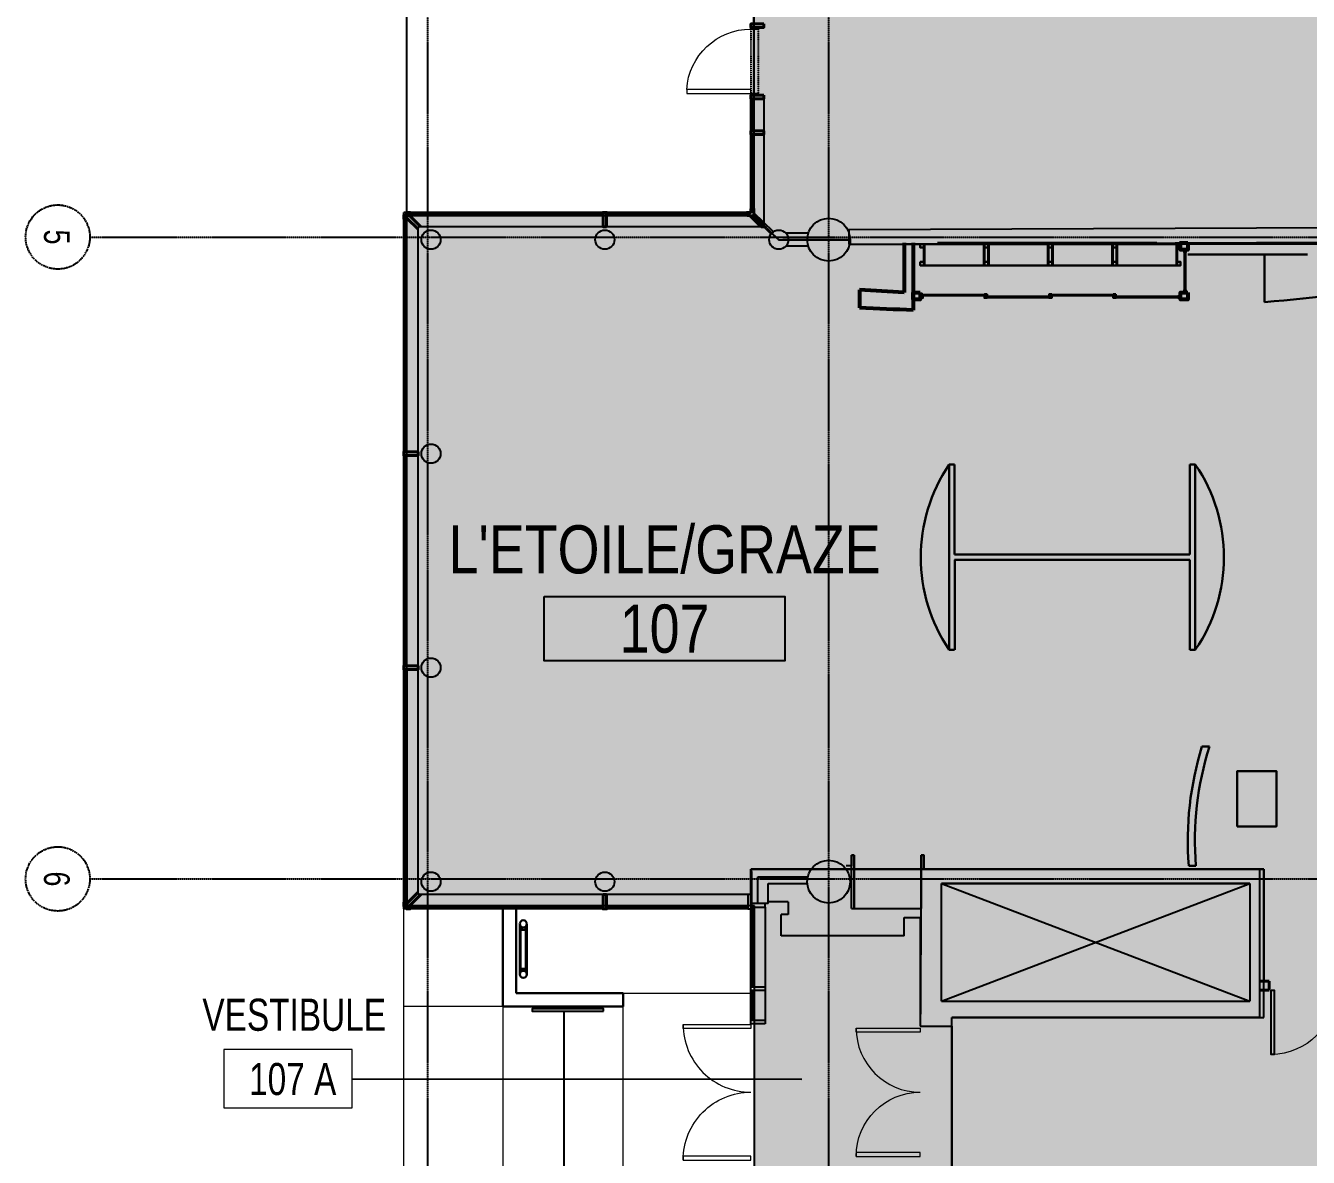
# Model space of a CAD drawing. Header units: inches. Extents: x 0 to 3574, y 0 to 3009.
# Drawn here: x 0 to 719, y 859 to 1494 of the extents above; entities that cross this region are included whole.
import ezdxf
from ezdxf.enums import TextEntityAlignment as Align

# ---------------------------------------------------------------- set-up
doc = ezdxf.new("R2010")
doc.units = ezdxf.units.IN
doc.header["$MEASUREMENT"] = 0
for name, pattern in [('CENTER2', [1.125, 0.75, -0.125, 0.125, -0.125]), ('DGN Style 2', [32.78468, 19.670808, -13.113872]), ('HIDDEN', [0.375, 0.25, -0.125]), ('HIDDEN2', [0.1875, 0.125, -0.0625])]:
    doc.linetypes.add(name, pattern=pattern)
for name, color, linetype in [('1 BOMA GROSS', 3, 'HIDDEN'), ('2 VERTICAL PENETRATION', 6, 'HIDDEN'), ('2 VERTICAL PENETRATION area', 253, 'HIDDEN'), ('3 SUITE TENANT', 4, 'HIDDEN'), ('3 SUITE TENANT area', 151, 'HIDDEN'), ('3 SUITE TENANT DARK', 4, 'HIDDEN'), ('4 COMMON BUILDING', 2, 'HIDDEN'), ('6 COMMON BLDG', 50, 'HIDDEN'), ('A-Area-Spce-Iden', 110, 'Continuous'), ('A-Area-Spce-Sqft', 81, 'Continuous'), ('A-DOOR', 113, 'Continuous'), ('A-FLOR-CASE', 10, 'Continuous'), ('A-FLOR-HRAL', 73, 'Continuous'), ('A-FLOR-SPCL', 24, 'Continuous'), ('A-FLOR-STRS', 71, 'Continuous'), ('A-GLAZ', 113, 'Continuous'), ('A-WALL', 130, 'Continuous'), ('A-Wall-Abov', 112, 'HIDDEN2'), ('AecObjExplode_Layout1_Vport_20B0A', 7, 'Continuous'), ('S-COLS', 122, 'Continuous'), ('S-Grid', 34, 'CENTER2')]:
    doc.layers.add(name, color=color, linetype=linetype)
for name, color, linetype, lineweight in [('a-bp-01 - A-DOOR', 1, 'Continuous', 13), ('a-bp-01 - A-WALL-PRHT', 3, 'Continuous', 30), ('A-FLOR-WDWK', 7, 'Continuous', 13), ('A-GLAZ-PRHT', 2, 'Continuous', 0), ('A-WALL-FULL', 6, 'Continuous', 70), ('A-WALL-PRHT', 3, 'Continuous', 30)]:
    doc.layers.add(name, color=color, linetype=linetype, lineweight=lineweight)
doc.styles.get("Standard").update_dxf_attribs({"font": 'arial.ttf'})
doc.styles.add('Style-WORKING', font='WORKING.shx')

# ---------------------------------------------------------------- blocks, each defined once
blk = doc.blocks.new('*U75')
at = {"layer": 'A-DOOR', "lineweight": 0, "extrusion": (0, 0, -1), "flags": 128}
blk.add_lwpolyline([(18, 16), (15.75, 16), (15.75, -20), (18, -20)], close=True, dxfattribs=at)
at = {"layer": 'A-DOOR', "lineweight": 0}
blk.add_arc((-18, 16), 36.07, 273.57633, 360, dxfattribs=at)
at = {"layer": 'A-GLAZ', "extrusion": (0, 0, -1), "flags": 128}
for points in [[(19, 16), (18, 16), (18, 20), (19, 20)], [(-18, 16), (-19, 16), (-19, 20), (-18, 20)]]:
    blk.add_lwpolyline(points, close=True, dxfattribs=at)
blk = doc.blocks.new('FLOR-ROOM-TAG')
at = {"layer": 'A-Area-Spce-Iden'}
blk.add_lwpolyline([(-0.2344, -0.0918), (0.2344, -0.0918), (0.2344, -0.2168), (-0.2344, -0.2168)], close=True, dxfattribs=at)
at = {"width": 0.8}
for tag, p in [('AARMLBL1', (0, 0.125)), ('AARMLBL2', (0, 0))]:
    blk.add_attdef(tag, text='', height=0.0938, dxfattribs=at).set_placement(p, align=Align.MIDDLE_CENTER)
at = {"layer": 'A-Area-Spce-Iden', "width": 0.8}
blk.add_attdef('AARMNUM', text='', height=0.0938, dxfattribs=at).set_placement((0, -0.1543), align=Align.MIDDLE_CENTER)
at = {"layer": 'A-Area-Spce-Sqft', "width": 0.8}
blk.add_attdef('AARMAREA', text='', height=0.0938, dxfattribs=at).set_placement((0, -0.3086), align=Align.MIDDLE_CENTER)
blk = doc.blocks.new('RTARG_4')
at = {"layer": 'A-Area-Spce-Iden', "lineweight": 13, "flags": 128}
blk.add_lwpolyline([(-0.1875, 0), (0.1875, 0), (0.1875, 0.1704), (-0.1875, 0.1704)], close=True, dxfattribs=at)
at = {"layer": 'A-Area-Spce-Iden', "style": 'Style-WORKING', "width": 0.777336}
for tag, p in [('RTARG_4_7153', (0.0122, 0.444)), ('RTARG_4_7154', (0.0179, 0.319)), ('RTARG_4_7155', (0.0001, 0.1313))]:
    blk.add_attdef(tag, text='', height=0.0938, dxfattribs=at).set_placement(p, align=Align.TOP_CENTER)
blk = doc.blocks.new('*U106')
at = {"layer": 'A-DOOR', "extrusion": (0, 0, -1), "flags": 128}
blk.add_lwpolyline([(18, 18), (16.25, 18), (16.25, -18), (18, -18), (18, 18)], close=True, dxfattribs=at)
at = {"layer": 'A-DOOR', "lineweight": 0, "extrusion": (0, 0, -1)}
blk.add_arc((18, 18), 36, 180, 270, dxfattribs=at)
blk = doc.blocks.new('*U117')
at = {"layer": 'a-bp-01 - A-DOOR', "lineweight": 0, "flags": 128}
blk.add_lwpolyline([(-19, 19), (-16.75, 19), (-16.75, -19), (-19, -19), (-19, 19)], close=True, dxfattribs=at)
at = {"layer": 'a-bp-01 - A-DOOR', "lineweight": 0}
blk.add_arc((-19, 19), 38, 270, 0, dxfattribs=at)
blk = doc.blocks.new('*U118')
at = {"layer": 'a-bp-01 - A-DOOR', "lineweight": 0, "flags": 128}
blk.add_lwpolyline([(19, 19), (16.75, 19), (16.75, -19), (19, -19), (19, 19)], close=True, dxfattribs=at)
at = {"layer": 'a-bp-01 - A-DOOR', "lineweight": 0, "extrusion": (0, 0, -1)}
blk.add_arc((-19, 19), 38, 270, 0, dxfattribs=at)
blk = doc.blocks.new('AecObjExplode_Layout1_Vport_20B0A')
at = {"layer": 'A-WALL', "color": 130, "linetype": 'Continuous', "lineweight": -3}
for p, q in [((708.59, 1109.48), (374.59, 1108.2)), ((374.59, 1108.2), (374.62, 1100.2)), ((374.62, 1100.2), (708.62, 1101.48))]:
    blk.add_line(p, q, dxfattribs=at)

msp = doc.modelspace()

# ---------------------------------------------------------------- hatches: boundary and pattern name
at = {"layer": '2 VERTICAL PENETRATION area', "transparency": 33554495}
h = msp.add_hatch(color=256, dxfattribs=at)
h.dxf.hatch_style = 1
h.paths.add_polyline_path([(2441.63, 1369.19), (2441.63, 1010.9), (2246.32, 1010.9), (2246.32, 1060.6), (2201.76, 1061.25), (2201.76, 1287.77), (2246.32, 1287.77), (2246.32, 1369.19)])
h.paths.add_polyline_path([(2253.13, 723.19), (2441.63, 723.19), (2441.63, 650.56), (2246.32, 650.56), (2246.32, 721.96), (2176.32, 721.96), (2176.32, 841.69), (2254.32, 841.69)])
h.paths.add_polyline_path([(2614.32, 1489.19), (2614.32, 1369.19), (2561.12, 1369.19), (2246.32, 1369.19), (2246.32, 1489.19)])
h.paths.add_polyline_path([(2780.8, 1842.29), (2700.43, 1842.29), (2606.32, 1842.29), (2606.32, 1765.19), (2327.33, 1765.19), (2327.33, 1739.19), (2246.32, 1739.19), (2246.32, 1621.19), (2780.8, 1621.19)])
h.paths.add_polyline_path([(2778.3, 1489.19), (2778.3, 1435.84), (2782.48, 1435.84), (2782.48, 1366.56), (2689.23, 1366.56), (2689.23, 1489.19)])
h.paths.add_polyline_path([(3249.66, 1435.63), (3249.66, 1435.84), (3133, 1435.84), (3133, 1371.19), (3369.32, 1371.19), (3369.32, 1435.84)])
h.paths.add_polyline_path([(3309.32, 1674.53), (3210.2, 1674.53), (3134.47, 1674.57), (3134.47, 1739.19), (3369.32, 1739.19), (3369.32, 1674.53)])
h.paths.add_polyline_path([(2974.94, 651.04), (2974.94, 761.81), (2670.32, 761.81), (2670.32, 723.19), (2653.82, 723.19), (2653.82, 650.56)])
h.paths.add_polyline_path([(2156.9, 298.19), (2130.2, 262.31), (1527.32, 262.31), (1527.32, 298.19)])
h.paths.add_polyline_path([(408.82, 836.82), (519.32, 836.82), (519.32, 788.42), (693.36, 788.42), (694.45, 646.82), (408.82, 646.82)])
h.paths.add_polyline_path([(519.32, 932.75), (519.32, 937.75), (694.45, 937.75), (694.45, 1020.81), (502.19, 1020.81), (501.69, 932.75)])
h.paths.add_polyline_path([(1950.82, 2658.19), (1950.82, 2694.69), (1951.07, 2798.19), (1951.07, 2830.56), (1951.07, 2856.42), (1885.92, 2856.42), (1885.92, 2627.19), (1950.82, 2627.19)])
h.paths.add_polyline_path([(2189.82, 2694.69), (2189.82, 2627.19), (2255.48, 2627.19), (2255.48, 2854.18), (2188.82, 2854.19), (2188.82, 2694.69)])
h.paths.add_polyline_path([(1689.46, 2379.66), (1689.46, 2199.26), (1771.99, 2199.26), (1771.99, 2090.19), (1525.94, 2090.19), (1525.94, 2379.66)])
at = {"layer": '3 SUITE TENANT area', "transparency": 33554495}
h = msp.add_hatch(color=256, dxfattribs=at)
h.dxf.hatch_style = 1
h.paths.add_polyline_path([(1508.39, 1372.13), (1508.4, 1296.4), (1528.2, 1296.4), (1528.2, 773.5), (1652.9, 773.5), (1652.9, 735.17), (2112.52, 735.17), (2112.59, 778.78), (2176.32, 778.68), (2176.32, 655.86), (1890.32, 655.19), (1889.93, 298.19), (1527.32, 298.19), (1527.32, 262.31), (1171.32, 262.31), (1171.32, 252.13), (408.82, 252.13), (408.82, 280.25), (213.76, 280.25), (213.76, 667.38), (408.57, 667.38), (408.57, 646.82), (694.45, 646.82), (693.36, 788.42), (519.32, 788.42), (519.32, 937.75), (694.45, 937.75), (694.45, 1020.81), (406.95, 1020.81), (407.01, 1000.25), (213.76, 1000.25), (213.76, 1387.38), (408.38, 1387.38), (422.32, 1373.81), (462.32, 1373.86), (462.29, 1371.36)])
h = msp.add_hatch(color=256, dxfattribs=at)
h.dxf.hatch_style = 1
h.paths.add_polyline_path([(406.95, 1020.81), (502.19, 1020.81), (501.69, 932.75), (519.32, 932.75), (519.32, 836.82), (408.82, 836.82), (408.82, 1000.25), (406.7, 1000.25), (406.7, 1020.81)])
at = {"layer": '6 COMMON BLDG', "transparency": 33554495}
h = msp.add_hatch(color=256, dxfattribs=at)
h.dxf.hatch_style = 1
h.paths.add_polyline_path([(408.16, 1719.65), (408.16, 1387.38), (422.1, 1373.81), (462.1, 1373.81), (462.29, 1371.36), (1889.27, 1371.91), (1889.27, 1739.19), (1543.52, 1739.19), (1543.8, 1737.44), (1516.26, 1737.29), (422.65, 1734.58), (408.16, 1720.25)])
h.paths.add_polyline_path([(2189.82, 2694.69), (1950.82, 2694.69), (1950.82, 2627.19), (1942.32, 2627.19), (1942.32, 1739.19), (1889.44, 1739.19), (1889.45, 1368.28), (2246.32, 1369.19), (2246.32, 1739.19), (2198.32, 1739.19), (2198.32, 2627.19), (2189.82, 2627.19)])
h.paths.add_polyline_path([(3133, 1435.84), (3133, 1371.19), (2972.94, 1371.19), (2972.94, 1252.44), (2861.32, 1252.44), (2861.32, 1328.59), (2842.48, 1328.59), (2842.48, 1435.84)])
h.paths.add_polyline_path([(3210.2, 1674.53), (3210.2, 1435.84), (2778.3, 1435.84), (2778.3, 1489.19), (2246.32, 1489.19), (2246.32, 1621.19), (2780.8, 1621.19), (2780.8, 1676.28), (3134.47, 1676.28), (3134.47, 1674.57)])
h.paths.add_polyline_path([(3369.32, 1371.19), (3369.32, 1007.69), (3366.38, 1007.69), (3366.38, 721.19), (3328.94, 721.19), (3328.94, 654.38), (2974.94, 654.38), (2974.94, 761.81), (2670.32, 761.81), (2670.32, 723.19), (2653.82, 723.19), (2653.82, 650.56), (2441.63, 650.56), (2441.63, 1010.9), (2441.63, 1018.9), (2441.63, 1060.6), (2441.63, 1194.04), (2441.63, 1295.77), (2441.63, 1369.19), (2614.32, 1369.19), (2614.32, 1252.44), (2972.94, 1252.44), (2972.94, 1371.19)])
h.paths.add_polyline_path([(2614.32, 1489.19), (2614.32, 1252.44), (2689.23, 1252.44), (2689.23, 1489.19)])
at = {"layer": 'A-Area-Spce-Iden'}
h = msp.add_hatch(color=256, dxfattribs=at)
edge = h.paths.add_edge_path()
edge.add_arc((439.76, 903.2), 4.55, 90, 450)

# ---------------------------------------------------------------- linework, layer by layer
at = {"layer": '1 BOMA GROSS'}
for points in [[(213.76, 1387.38), (408.38, 1387.38), (408.38, 1720.25), (213.76, 1720.25), (213.76, 2827.38), (408.82, 2827.31), (408.82, 2856.42), (1951.07, 2856.42), (1951.07, 2830.56), (1951.07, 2798.19), (1950.82, 2694.69), (2188.82, 2694.69)], [(2130.2, 262.31), (1171.32, 262.31), (1171.32, 252.13), (408.82, 252.13), (408.82, 280.25), (213.76, 280.25), (213.76, 667.38), (408.82, 667.38), (408.82, 667.38), (408.82, 1000.25), (213.76, 1000.25), (213.76, 1387.38)]]:
    msp.add_lwpolyline(points, dxfattribs=at)
msp.add_lwpolyline([(408.38, 1720.25), (408.38, 1387.38), (213.76, 1387.38), (213.76, 1720.25)], close=True, dxfattribs=at)
at = {"layer": '2 VERTICAL PENETRATION'}
msp.add_lwpolyline([(519.32, 932.75), (519.32, 937.75), (694.45, 937.75), (694.45, 1020.81), (502.19, 1020.81), (501.69, 932.75), (519.32, 932.75)], close=True, dxfattribs=at)
at = {"layer": '3 SUITE TENANT'}
msp.add_lwpolyline([(1171.32, 252.13), (408.82, 252.13), (408.82, 280.25), (213.76, 280.25), (213.76, 667.38), (408.57, 667.38), (408.57, 646.82), (694.45, 646.82), (693.36, 788.42), (519.32, 788.42), (519.32, 937.75), (694.45, 937.75), (694.45, 1020.81), (406.95, 1020.81), (407.01, 1000.25), (213.76, 1000.25), (213.76, 1387.38), (408.38, 1387.38), (422.32, 1373.81), (462.32, 1373.86), (462.29, 1371.36), (1508.39, 1372.13)], dxfattribs=at)
at = {"layer": '3 SUITE TENANT DARK'}
msp.add_lwpolyline([(406.95, 1020.81), (502.19, 1020.81), (501.69, 932.75), (519.32, 932.75), (519.32, 836.82), (408.82, 836.82), (408.82, 1000.25), (406.7, 1000.25), (406.7, 1020.81)], close=True, dxfattribs=at)
at = {"layer": '4 COMMON BUILDING'}
msp.add_lwpolyline([(408.16, 1719.65), (408.16, 1387.38), (422.1, 1373.81), (462.1, 1373.81), (462.29, 1371.36), (1889.27, 1371.91), (1889.27, 1371.91), (1889.27, 1739.19), (1543.52, 1739.19), (1543.8, 1737.44), (1516.26, 1737.29), (422.65, 1734.58), (408.16, 1720.25)], close=True, dxfattribs=at)
at = {"layer": 'A-Area-Spce-Iden'}
msp.add_line((183.15, 903.33), (435.27, 903.01), dxfattribs=at)
at = {"layer": 'a-bp-01 - A-WALL-PRHT'}
for p, q in [((267.57, 943.76), (267.57, 1000.5)), ((275.07, 951.26), (275.07, 1000.5)), ((335.01, 951.26), (275.07, 951.26)), ((335.01, 951.26), (335.01, 943.76)), ((335.01, 943.76), (267.57, 943.76)), ((302.01, 942.51), (302.01, 943.76))]:
    msp.add_line(p, q, dxfattribs=at)
at = {"layer": 'a-bp-01 - A-WALL-PRHT', "lineweight": 0}
msp.add_line((335.01, 951.26), (352.69, 951.26), dxfattribs=at)
at = {"layer": 'A-DOOR', "lineweight": 0, "flags": 128}
for points in [[(501.69, 931.75), (501.69, 929.5), (465.69, 929.5), (465.69, 931.75), (501.69, 931.75)], [(501.69, 859.75), (501.69, 862), (465.69, 862), (465.69, 859.75), (501.69, 859.75)]]:
    msp.add_lwpolyline(points, close=True, dxfattribs=at)
at = {"layer": 'A-DOOR', "lineweight": 0}
msp.add_arc((501.69, 931.75), 36, 180, 270, dxfattribs=at)
at = {"layer": 'A-DOOR', "lineweight": 0, "extrusion": (0, 0, -1)}
msp.add_arc((-501.69, 859.75), 36, 0, 90, dxfattribs=at)
at = {"layer": 'A-FLOR-CASE', "lineweight": 30}
for p, q in [((718.82, 1365.56), (651.7, 1365.56)), ((694.82, 1338.81), (694.82, 1365.56))]:
    msp.add_line(p, q, dxfattribs=at)
at = {"layer": 'A-FLOR-CASE', "lineweight": 30, "extrusion": (0, 0, -1)}
msp.add_arc((-554.04, 2979.16), 1646.38, 259.10139, 265.09458, dxfattribs=at)
at = {"layer": 'A-FLOR-HRAL', "flags": 128}
msp.add_lwpolyline([(324.01, 941.26), (324.01, 942.51), (284.07, 942.51), (284.07, 941.26), (324.01, 941.26)], close=True, dxfattribs=at)
at = {"layer": 'A-FLOR-SPCL'}
for p, q in [((277.07, 961.88), (277.07, 989.88)), ((278.07, 988.15), (278.07, 986.88)), ((280.07, 988.15), (280.07, 986.88)), ((281.07, 989.88), (281.07, 961.88)), ((278.07, 963.61), (278.07, 964.88)), ((280.07, 963.61), (280.07, 964.88))]:
    msp.add_line(p, q, dxfattribs=at)
at = {"layer": 'A-FLOR-SPCL', "lineweight": 30, "flags": 128}
msp.add_lwpolyline([(279.57, 986.88), (280.57, 986.88), (280.57, 964.88), (277.57, 964.88), (277.57, 986.88), (279.57, 986.88)], dxfattribs=at)
at = {"layer": 'A-FLOR-SPCL', "lineweight": 30}
for centre in [(279.07, 990.15), (279.07, 961.88)]:
    msp.add_circle(centre, 2, dxfattribs=at)
at = {"layer": 'A-FLOR-STRS', "lineweight": 0}
for p, q in [((212.07, 847.75), (212.07, 1000.5)), ((352.69, 951.26), (406.69, 951.26)), ((267.57, 943.76), (212.07, 943.76)), ((267.57, 943.76), (267.57, 847.75)), ((335.01, 847.75), (335.01, 943.76))]:
    msp.add_line(p, q, dxfattribs=at)
at = {"layer": 'A-FLOR-STRS'}
msp.add_line((302.01, 850.25), (302.01, 941.26), dxfattribs=at)
at = {"layer": 'A-FLOR-WDWK', "color": 3, "lineweight": 30, "flags": 128}
msp.add_lwpolyline([(679.46, 1044.84), (679.46, 1075.84), (701.46, 1075.84), (701.46, 1044.84), (679.46, 1044.84)], close=True, dxfattribs=at)
at = {"layer": 'A-GLAZ'}
for p, q in [((406.7, 1434.81), (406.7, 1452.81)), ((407.38, 1434.81), (407.38, 1452.81)), ((408.38, 1434.81), (408.38, 1452.81)), ((413.88, 1452.81), (413.88, 1434.81)), ((406.7, 1391.06), (406.7, 1432.81)), ((407.38, 1391.06), (407.38, 1432.81)), ((408.38, 1391.06), (408.38, 1432.81)), ((413.88, 1432.81), (413.88, 1382.48)), ((212.07, 998.56), (212.07, 1389.06)), ((405.7, 1389.06), (212.07, 1389.06)), ((323.82, 1388.38), (215.63, 1388.38)), ((404.57, 1388.38), (325.82, 1388.38)), ((212.76, 1254.81), (212.76, 1385.5)), ((213.76, 1254.81), (213.76, 1385.96)), ((323.82, 1387.38), (215.17, 1387.38)), ((404.57, 1387.38), (325.82, 1387.38)), ((220.07, 1006.56), (220.07, 1381.06)), ((412.47, 1381.06), (220.07, 1381.06)), ((212.76, 1134.81), (212.76, 1252.81)), ((213.76, 1134.81), (213.76, 1252.81)), ((212.76, 1132.81), (212.76, 1002.13)), ((213.76, 1132.81), (213.76, 1001.66)), ((323.82, 1000.25), (215.17, 1000.25)), ((405.01, 1006.56), (220.07, 1006.56)), ((405.01, 1000.25), (325.82, 1000.25)), ((405.01, 998.56), (212.07, 998.56)), ((323.82, 999.25), (215.63, 999.25)), ((405.01, 999.25), (325.82, 999.25)), ((406.7, 934.09), (406.7, 999.5)), ((407.82, 954.81), (407.82, 999.5)), ((408.82, 954.81), (408.82, 999.5)), ((414.7, 999.5), (414.7, 934.09)), ((407.82, 936.09), (407.82, 952.81)), ((408.82, 894.81), (408.82, 952.81))]:
    msp.add_line(p, q, dxfattribs=at)
at = {"layer": 'A-GLAZ', "lineweight": 40, "flags": 128}
for points in [[(413.88, 1494.81), (406.7, 1494.81), (406.7, 1492.81), (413.88, 1492.81)], [(413.88, 1454.81), (406.7, 1454.81), (406.7, 1452.81), (413.88, 1452.81)], [(413.88, 1434.81), (406.7, 1434.81), (406.7, 1432.81), (413.88, 1432.81)], [(325.82, 1381.06), (325.82, 1389.06), (323.82, 1389.06), (323.82, 1381.06)], [(412.47, 1381.06), (406.16, 1387.38), (404.57, 1387.38), (404.57, 1389.06), (406.7, 1389.06), (406.7, 1391.06), (408.38, 1391.06), (408.38, 1387.98), (413.88, 1382.48), (413.88, 1381.06)], [(220.07, 1254.81), (212.07, 1254.81), (212.07, 1252.81), (220.07, 1252.81)], [(220.07, 1134.81), (212.07, 1134.81), (212.07, 1132.81), (220.07, 1132.81)], [(325.82, 1006.56), (325.82, 998.56), (323.82, 998.56), (323.82, 1006.56)]]:
    msp.add_lwpolyline(points, close=True, dxfattribs=at)
for points in [[(221.55, 1381.06), (215.17, 1387.38), (214.76, 1387.38), (214.76, 1388.38), (215.63, 1388.38), (215.63, 1389.06), (213.63, 1389.06), (213.63, 1388.38), (214.51, 1388.38), (214.51, 1387.38), (213.76, 1387.38), (213.76, 1386.63), (212.76, 1386.63), (212.76, 1387.5), (212.07, 1387.5), (212.07, 1385.5), (212.76, 1385.5), (212.76, 1386.38), (213.76, 1386.38), (213.76, 1385.96), (220.07, 1379.71)], [(221.55, 1006.56), (215.17, 1000.25), (214.76, 1000.25), (214.76, 999.25), (215.63, 999.25), (215.63, 998.56), (213.63, 998.56), (213.63, 999.25), (214.51, 999.25), (214.51, 1000.25), (213.76, 1000.25), (213.76, 1001), (212.76, 1001), (212.76, 1000.13), (212.07, 1000.13), (212.07, 1002.13), (212.76, 1002.13), (212.76, 1001.25), (213.76, 1001.25), (213.76, 1001.66), (220.07, 1007.91)]]:
    msp.add_lwpolyline(points, dxfattribs=at)
at = {"layer": 'A-GLAZ', "flags": 128}
for points in [[(406.7, 999.5), (406.7, 999.5), (414.7, 999.5), (414.7, 1001.5), (406.95, 1001.5), (406.95, 1007.81)], [(407.01, 1006.56), (405.01, 1006.56), (405.01, 998.56), (406.7, 998.56)], [(407.01, 999.5), (407.01, 1006.56)]]:
    msp.add_lwpolyline(points, dxfattribs=at)
for points in [[(414.7, 952.81), (406.7, 952.81), (406.7, 954.81), (414.7, 954.81)], [(414.7, 934.09), (406.7, 934.09), (406.7, 936.09), (414.7, 936.09)]]:
    msp.add_lwpolyline(points, close=True, dxfattribs=at)
at = {"layer": 'A-GLAZ-PRHT', "lineweight": 30, "flags": 128}
for points in [[(649.9, 1345.72), (650.4, 1345.72), (650.4, 1366.66), (649.9, 1366.66), (649.9, 1345.72)], [(503.15, 1342.97), (503.15, 1342.47), (537.65, 1342.47), (537.65, 1342.97), (503.15, 1342.97)], [(539.15, 1341.97), (539.15, 1341.47), (573.9, 1341.47), (573.9, 1341.97), (539.15, 1341.97)], [(575.4, 1342.97), (575.4, 1342.47), (609.9, 1342.47), (609.9, 1342.97), (575.4, 1342.97)], [(611.4, 1341.97), (611.4, 1341.47), (646.15, 1341.47), (646.15, 1341.97), (611.4, 1341.97)]]:
    msp.add_lwpolyline(points, close=True, dxfattribs=at)
at = {"layer": 'A-WALL', "linetype": 'Continuous'}
for p, q in [((419.18, 1378.35), (408.31, 1388.82)), ((407.17, 1387.48), (417.82, 1377.01))]:
    msp.add_line(p, q, dxfattribs=at)
at = {"layer": 'A-WALL'}
for p, q in [((438.97, 1377.37), (426.37, 1377.37)), ((438.97, 1370.12), (426.37, 1370.12)), ((463.06, 1022.75), (460.06, 1022.75)), ((463.06, 998.75), (463.06, 1022.75)), ((406.95, 1020.81), (440.57, 1020.81)), ((406.95, 1001.5), (406.95, 1020.81)), ((410.63, 1001.5), (410.63, 1016.63)), ((502.19, 1020.81), (694.45, 1020.81)), ((691.94, 1020.81), (691.94, 937.75)), ((694.45, 1020.81), (694.45, 958)), ((416.32, 1012.81), (438.36, 1012.81)), ((416.32, 1001.5), (416.32, 1012.81)), ((513.59, 1012.81), (686.45, 946.76)), ((513.59, 946.76), (686.45, 1012.81)), ((513.59, 1012.81), (686.45, 1012.81)), ((513.59, 946.76), (513.59, 1012.81)), ((686.45, 1012.81), (513.59, 1012.81)), ((686.45, 1012.81), (686.45, 946.76)), ((416.32, 1001.5), (406.95, 1001.5)), ((427.69, 1002.5), (427.69, 995.5)), ((423.69, 983.5), (423.69, 995.5)), ((463.06, 998.75), (502.19, 998.75)), ((492.69, 993.75), (501.69, 993.75)), ((492.69, 983.5), (492.69, 993.75)), ((501.69, 993.75), (501.69, 932.75)), ((492.69, 983.5), (423.69, 983.5)), ((513.59, 946.76), (686.45, 946.76)), ((691.94, 937.75), (519.32, 937.75)), ((519.32, 932.75), (519.32, 937.75)), ((501.69, 932.75), (519.32, 932.75))]:
    msp.add_line(p, q, dxfattribs=at)
msp.add_lwpolyline([(410.63, 1016.63), (438.66, 1016.63)], dxfattribs=at)
at = {"layer": 'A-WALL', "flags": 128}
for points in [[(427.69, 1002.5), (416.32, 1002.5)], [(427.69, 995.5), (423.69, 995.5)]]:
    msp.add_lwpolyline(points, dxfattribs=at)
at = {"layer": 'A-Wall-Abov'}
for p, q in [((406.7, 1491.81), (406.7, 1455.81)), ((410.7, 1491.81), (410.7, 1455.81))]:
    msp.add_line(p, q, dxfattribs=at)
at = {"layer": 'A-WALL-FULL', "color": 4, "linetype": 'Continuous', "lineweight": 40}
for p, q in [((697.44, 958), (691.94, 958)), ((697.44, 953), (697.44, 958)), ((697.44, 953), (691.94, 953))]:
    msp.add_line(p, q, dxfattribs=at)
at = {"layer": 'A-WALL-PRHT', "lineweight": 53}
for p, q in [((492.69, 1372.12), (492.69, 1344.12)), ((497.69, 1372.12), (497.69, 1344.18)), ((467.69, 1345.75), (467.69, 1335.61)), ((497.69, 1344.18), (497.69, 1334.31))]:
    msp.add_line(p, q, dxfattribs=at)
at = {"layer": 'A-WALL-PRHT'}
for p, q in [((537.69, 1371.37), (503.69, 1371.37)), ((503.69, 1361.37), (503.69, 1369.37)), ((634.44, 1372.12), (511.44, 1372.12)), ((537.69, 1369.37), (537.69, 1361.37)), ((573.69, 1371.37), (539.69, 1371.37)), ((539.69, 1361.37), (539.69, 1369.37)), ((573.69, 1369.37), (573.69, 1361.37)), ((609.69, 1371.37), (575.69, 1371.37)), ((575.69, 1361.37), (575.69, 1369.37)), ((609.69, 1369.37), (609.69, 1361.37)), ((645.69, 1371.37), (611.69, 1371.37)), ((611.69, 1361.37), (611.69, 1369.37)), ((645.69, 1369.37), (645.69, 1361.37)), ((537.69, 1359.37), (503.69, 1359.37)), ((573.69, 1359.37), (539.69, 1359.37)), ((609.69, 1359.37), (575.69, 1359.37)), ((645.69, 1359.37), (611.69, 1359.37)), ((517.94, 1247.75), (517.94, 1143.75)), ((517.94, 1247.75), (520.94, 1247.75)), ((520.94, 1247.75), (520.94, 1197.25)), ((652.94, 1247.75), (655.94, 1247.75)), ((652.94, 1247.75), (652.94, 1197.25)), ((655.94, 1247.75), (655.94, 1143.75)), ((652.94, 1197.25), (520.94, 1197.25)), ((652.94, 1194.25), (520.94, 1194.25)), ((521.05, 1194.25), (521.05, 1143.75)), ((652.94, 1194.25), (652.94, 1143.75)), ((517.94, 1143.75), (520.94, 1143.75)), ((652.94, 1143.75), (655.94, 1143.75)), ((659.68, 1089.56), (663.91, 1089.56)), ((463.06, 1022.75), (463.06, 1028.75)), ((463.06, 1028.75), (464.56, 1028.75)), ((464.56, 1028.75), (464.56, 998.75)), ((502.19, 1028.75), (502.19, 998.75))]:
    msp.add_line(p, q, dxfattribs=at)
at = {"layer": 'A-WALL-PRHT', "color": 3, "linetype": 'DGN Style 2', "lineweight": 0}
for p, q in [((504.44, 1359.37), (504.44, 1371.37)), ((536.94, 1371.37), (536.94, 1359.37)), ((540.44, 1359.37), (540.44, 1371.37)), ((572.94, 1371.37), (572.94, 1359.37)), ((576.44, 1359.37), (576.44, 1371.37)), ((608.94, 1371.37), (608.94, 1359.37)), ((612.44, 1359.37), (612.44, 1371.37)), ((644.94, 1371.37), (644.94, 1359.37))]:
    msp.add_line(p, q, dxfattribs=at)
at = {"layer": 'A-WALL-PRHT', "flags": 128}
for points in [[(501.69, 1371.37), (501.69, 1369.37), (503.69, 1369.37), (503.69, 1371.37), (501.69, 1371.37)], [(537.69, 1371.37), (537.69, 1369.37), (539.69, 1369.37), (539.69, 1371.37), (537.69, 1371.37)], [(573.69, 1371.37), (573.69, 1369.37), (575.69, 1369.37), (575.69, 1371.37), (573.69, 1371.37)], [(609.69, 1371.37), (609.69, 1369.37), (611.69, 1369.37), (611.69, 1371.37), (609.69, 1371.37)], [(645.69, 1371.37), (645.69, 1369.37), (647.69, 1369.37), (647.69, 1371.37), (645.69, 1371.37)], [(649.69, 1368.12), (650.69, 1368.12), (650.69, 1366.62), (649.69, 1366.62), (649.69, 1368.12)], [(501.69, 1361.37), (501.69, 1359.37), (503.69, 1359.37), (503.69, 1361.37), (501.69, 1361.37)], [(537.69, 1361.37), (537.69, 1359.37), (539.69, 1359.37), (539.69, 1361.37), (537.69, 1361.37)], [(573.69, 1361.37), (573.69, 1359.37), (575.69, 1359.37), (575.69, 1361.37), (573.69, 1361.37)], [(609.69, 1361.37), (609.69, 1359.37), (611.69, 1359.37), (611.69, 1361.37), (609.69, 1361.37)], [(645.69, 1361.37), (645.69, 1359.37), (647.69, 1359.37), (647.69, 1361.37), (645.69, 1361.37)], [(649.69, 1345.68), (650.69, 1345.68), (650.69, 1344.18), (649.69, 1344.18), (649.69, 1345.68)], [(503.19, 1343.18), (503.19, 1342.18), (501.69, 1342.18), (501.69, 1343.18), (503.19, 1343.18)], [(503.19, 1342.18), (503.19, 1341.18), (501.69, 1341.18), (501.69, 1342.18), (503.19, 1342.18)], [(539.19, 1343.18), (539.19, 1342.18), (537.69, 1342.18), (537.69, 1343.18), (539.19, 1343.18)], [(539.19, 1342.18), (539.19, 1341.18), (537.69, 1341.18), (537.69, 1342.18), (539.19, 1342.18)], [(575.44, 1343.18), (575.44, 1342.18), (573.94, 1342.18), (573.94, 1343.18), (575.44, 1343.18)], [(575.44, 1342.18), (575.44, 1341.18), (573.94, 1341.18), (573.94, 1342.18), (575.44, 1342.18)], [(575.44, 1342.18), (575.44, 1341.18), (573.94, 1341.18), (573.94, 1342.18), (575.44, 1342.18)], [(611.44, 1343.18), (611.44, 1342.18), (609.94, 1342.18), (609.94, 1343.18), (611.44, 1343.18)], [(611.44, 1342.18), (611.44, 1341.18), (609.94, 1341.18), (609.94, 1342.18), (611.44, 1342.18)], [(647.69, 1342.18), (647.69, 1341.18), (646.19, 1341.18), (646.19, 1342.18), (647.69, 1342.18)]]:
    msp.add_lwpolyline(points, close=True, dxfattribs=at)
at = {"layer": 'A-WALL-PRHT', "lineweight": 53, "flags": 128}
for points in [[(651.69, 1372.12), (651.69, 1368.12), (647.69, 1368.12), (647.69, 1372.12), (651.69, 1372.12)], [(501.69, 1344.18), (501.69, 1340.18), (497.69, 1340.18), (497.69, 1344.18), (501.69, 1344.18)], [(651.69, 1344.18), (651.69, 1340.18), (647.69, 1340.18), (647.69, 1344.18), (651.69, 1344.18)]]:
    msp.add_lwpolyline(points, close=True, dxfattribs=at)
at = {"layer": 'A-WALL-PRHT', "flags": 128}
for points in [[(503.69, 1020.81), (503.69, 1028.75), (502.19, 1028.75)], [(656.25, 1022.75), (652.24, 1022.75)]]:
    msp.add_lwpolyline(points, dxfattribs=at)
at = {"layer": 'A-WALL-PRHT', "lineweight": 53, "extrusion": (0, 0, -1)}
for centre, radius, start, end in [((-586.84, 2979.8), 1638.38, 273.29438, 274.17052), ((-554.03, 2979.72), 1646.38, 271.96111, 273.00613)]:
    msp.add_arc(centre, radius, start, end, dxfattribs=at)
at = {"layer": 'A-WALL-PRHT'}
msp.add_arc((594.44, 1195.75), 92.5, 145.79454, 214.20546, dxfattribs=at)
at = {"layer": 'A-WALL-PRHT', "extrusion": (0, 0, -1)}
msp.add_arc((-579.44, 1195.75), 92.5, 145.79454, 214.20546, dxfattribs=at)
for centre, major_axis, ratio, start_param, end_param in [((802.04, 1036.66), (0, -164.52), 0.913871, 1.486121, 1.898118), ((803.17, 1036.66), (0, -160.75), 0.917434, 1.48413, 1.906094)]:
    msp.add_ellipse(centre, major_axis=major_axis, ratio=ratio, start_param=start_param, end_param=end_param, dxfattribs=at)
at = {"layer": 'S-COLS'}
for centre, radius in [((450.32, 1373.81), 12), ((227.32, 1373.81), 5.38), ((324.82, 1373.81), 5.38), ((422.32, 1373.81), 5.38), ((227.32, 1253.81), 5.38), ((227.32, 1133.81), 5.38), ((450.32, 1013.81), 12), ((227.32, 1013.81), 5.38), ((324.82, 1013.81), 5.38)]:
    msp.add_circle(centre, radius, dxfattribs=at)
at = {"layer": 'S-Grid'}
for p, q in [((225.32, 3008.9), (225.32, 83.18)), ((450.32, 3008.9), (450.32, 83.18)), ((36, 1375.3), (3537.89, 1375.3)), ((36, 1015.36), (3537.89, 1015.36))]:
    msp.add_line(p, q, dxfattribs=at)
for centre in [(18, 1375.3), (18, 1015.36)]:
    msp.add_circle(centre, 18, dxfattribs=at)

# ---------------------------------------------------------------- block references
at = {"layer": 'A-Area-Spce-Iden', "xscale": 288, "yscale": 288, "zscale": 288}
msp.add_blockref('FLOR-ROOM-TAG', (358.32, 1200.16), dxfattribs=at).add_auto_attribs({'AARMLBL2': "L'ETOILE/GRAZE", 'AARMNUM': '107'})
at = {"layer": 'A-Area-Spce-Iden', "lineweight": 13}
ref = msp.add_blockref('RTARG_4', (147.15, 886.97), dxfattribs=dict(at, xscale=192, yscale=192, zscale=192))
ref.add_attrib('RTARG_4_7154', 'VESTIBULE', dxfattribs={"height": 18, "style": 'Style-WORKING', "width": 0.777336}).set_placement((150.59, 948.22), align=Align.TOP_CENTER)
ref.add_attrib('RTARG_4_7155', ' 107 A', dxfattribs={"height": 18, "style": 'Style-WORKING', "width": 0.777336}).set_placement((147.17, 912.17), align=Align.TOP_CENTER)
at = {"layer": 'A-DOOR', "lineweight": 0, "extrusion": (0, 0, -1), "rotation": 90}
msp.add_blockref('*U75', (-390.7, 1473.81), dxfattribs=at)
at = {"layer": 'A-DOOR'}
msp.add_blockref('*U106', (716.44, 935), dxfattribs=at)
at = {"layer": 'A-DOOR', "rotation": 270}
for name, p in [('*U117', (387.69, 914.75)), ('*U118', (387.69, 876.75))]:
    msp.add_blockref(name, p, dxfattribs=at)
at = {"layer": 'AecObjExplode_Layout1_Vport_20B0A'}
msp.add_blockref('AecObjExplode_Layout1_Vport_20B0A', (86.96, 271.16), dxfattribs=at)

# ---------------------------------------------------------------- texts
at = {"layer": 'S-Grid', "width": 0.75}
for tag, p in [('5', (10.31, 1375.3)), ('6', (10.31, 1015.36))]:
    msp.add_attdef(tag, text='1', height=14.4, rotation=270, dxfattribs=at).set_placement(p, align=Align.CENTER)

doc.saveas('drawing.dxf')
